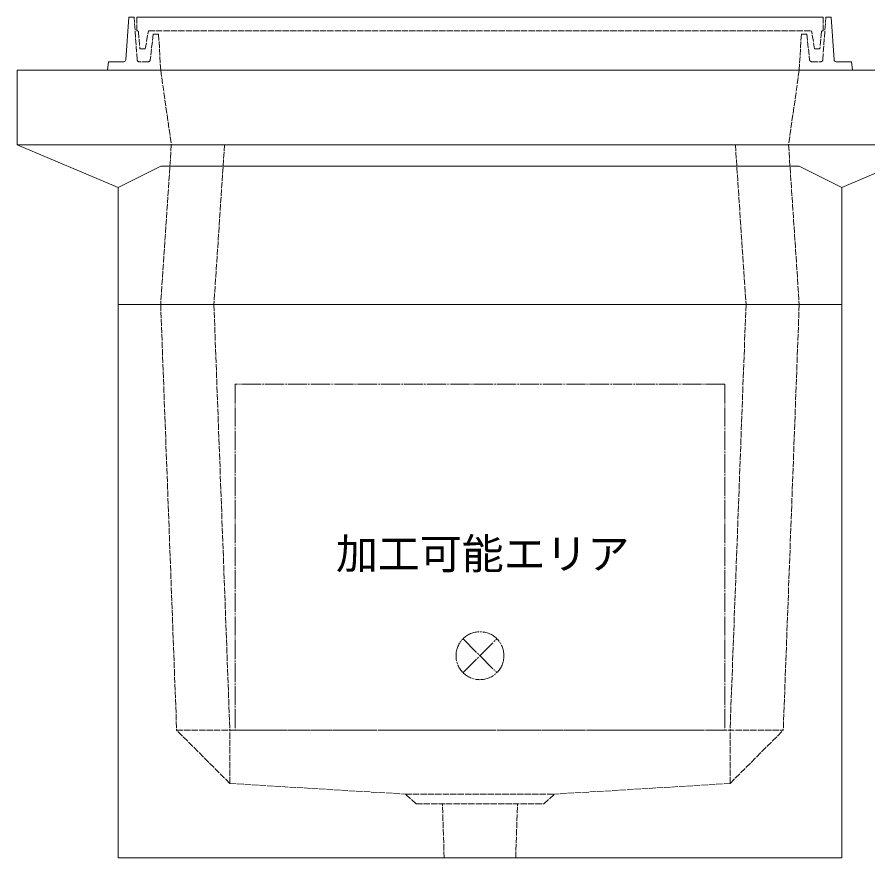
# Model space of a CAD drawing. Units: millimetres, scale not verified. Extents: x -2228 to 2228, y -1575 to 1575.
# Drawn here: x -458 to 342, y -865 to -75 of the extents above; entities that cross this region are included whole.
import ezdxf
from ezdxf.enums import TextEntityAlignment as Align

# ---------------------------------------------------------------- set-up
doc = ezdxf.new("R2010")
doc.units = ezdxf.units.MM
doc.header["$LTSCALE"] = 10
doc.linetypes.add('LONG_DASHED1', pattern=[7, 6, -1])
doc.linetypes.add('LONG_DOUBLE_CHAIN', pattern=[21.8, 18, -1, 0.6, -0.6, 0.6, -1])
for name, color, linetype, lineweight in [('0-5_D-STR', 7, 'LONG_DASHED1', 9), ('0-9_D-STR-STR5', 1, 'LONG_DOUBLE_CHAIN', 9), ('0-A_D-STR-STR4', 134, 'LONG_DASHED1', 9)]:
    doc.layers.add(name, color=color, linetype=linetype, lineweight=lineweight)
doc.styles.add('ＭＳ ゴシック', font='')
doc.styles.get('ＭＳ ゴシック').set_extended_font_data('MS Gothic')

# ---------------------------------------------------------------- blocks, each defined once
blk = doc.blocks.new('A$C02F34EA9')
at = {"layer": '0-5_D-STR', "linetype": 'Continuous'}
for p, q in [((-4350, 2200), (4350, 2200)), ((-4350, 1500), (-4350, 2200)), ((4350, 2200), (4350, 1500)), ((-4350, 1500), (4350, 1500)), ((-3400, 1100), (-4350, 1500)), ((3400, 1100), (4350, 1500)), ((-3400, 1100), (-3000, 1300)), ((-3000, 1300), (3000, 1300)), ((3400, 1100), (3000, 1300)), ((-3400, 0), (-3400, 1100)), ((3400, 0), (3400, 1100)), ((-3400, 0), (3400, 0))]:
    blk.add_line(p, q, dxfattribs=at)
at = {"layer": '0-5_D-STR'}
for p, q in [((-3000, 2200), (-2900, 1500)), ((3000, 2200), (2900, 1500)), ((-2900, 1500), (-3000, 0)), ((-2400, 1500), (-2500, 0)), ((2400, 1500), (2500, 0)), ((2900, 1500), (3000, 0))]:
    blk.add_line(p, q, dxfattribs=at)
blk = doc.blocks.new('A$C269A4DFD')
at = {"layer": '0-A_D-STR-STR4', "linetype": 'Continuous'}
for p, q in [((-3300, 500), (-3327.8, 98.6)), ((-3250, 500), (-3300, 500)), ((-3225, 500), (3225, 500)), ((-3490, 80), (-3500, 0)), ((-3347.8, 80), (-3490, 80)), ((-3500, 0), (3500, 0))]:
    blk.add_line(p, q, dxfattribs=at)
at = {"layer": '0-A_D-STR-STR4'}
for p, q in [((-3221.3, 98.6), (-3250, 500)), ((-3225, 500), (-3225, 370)), ((3221.3, 98.6), (3250, 500)), ((-3225, 370), (-3219.2, 370)), ((-3209.2, 360.9), (-3195, 200)), ((-3145, 200), (-3115, 370)), ((-3115, 370), (3115, 370)), ((-3070, 340), (-3098, 97.7)), ((-3020, 340), (-3070, 340)), ((-3000, 0), (-3020, 340)), ((-3195, 200), (-3145, 200)), ((-3117.8, 80), (-3201.4, 80)), ((3117.8, 80), (3201.4, 80))]:
    blk.add_line(p, q, dxfattribs=at)
for points in [[(3225, 500), (3225, 370), (3219.2, 370)], [(3000, 0), (3020, 340), (3070, 340), (3098, 97.7)], [(3209.2, 360.9), (3195, 200), (3145, 200), (3115, 370)]]:
    blk.add_lwpolyline(points, dxfattribs=at)
at = {"layer": '0-A_D-STR-STR4', "linetype": 'Continuous'}
for points in [[(3250, 500), (3300, 500), (3327.8, 98.6)], [(3347.8, 80), (3490, 80), (3500, 0)]]:
    blk.add_lwpolyline(points, dxfattribs=at)
at = {"layer": '0-A_D-STR-STR4'}
for centre, radius, start, end in [((-3219.2, 360), 10, 5.04245, 90), ((3219.2, 360), 10, 90, 174.95755), ((-3201.4, 100), 20, 184.08562, 270), ((-3117.8, 100), 20, 270, 353.41806), ((3117.8, 100), 20, 186.58194, 270), ((3201.4, 100), 20, 270, 355.91438)]:
    blk.add_arc(centre, radius, start, end, dxfattribs=at)
at = {"layer": '0-A_D-STR-STR4', "linetype": 'Continuous'}
for centre, start, end in [((-3347.8, 100), 270, 356.0372), ((3347.8, 100), 183.9628, 270)]:
    blk.add_arc(centre, 20, start, end, dxfattribs=at)
blk = doc.blocks.new('A$C2C09266F')
at = {"layer": '0-5_D-STR', "linetype": 'Continuous'}
for p in [(-3400, 0), (3400, -5200)]:
    blk.add_line(p, (3400, 0), dxfattribs=at)
at = {"layer": '0-5_D-STR'}
for p, q in [((-3000, 0), (-2850, -4000)), ((-2500, 0), (-2350, -4000)), ((2500, 0), (2350, -4000)), ((3000, 0), (2850, -4000)), ((-2350, -4500), (-2850, -4000)), ((-2850, -4000), (2850, -4000)), ((-2350, -4500), (-2350, -4000)), ((2350, -4500), (2850, -4000)), ((2350, -4500), (2350, -4000)), ((-2350, -4500), (-700, -4600)), ((2350, -4500), (700, -4600)), ((-600, -4690), (-700, -4600)), ((-700, -4600), (700, -4600)), ((600, -4690), (700, -4600)), ((-600, -4690), (600, -4690)), ((-336.2, -5200), (-352.5, -4690)), ((336.2, -5200), (352.5, -4690))]:
    blk.add_line(p, q, dxfattribs=at)
at = {"layer": '0-5_D-STR', "linetype": 'Continuous'}
blk.add_lwpolyline([(3400, -5200), (-3400, -5200), (-3400, 0)], dxfattribs=at)
at = {"layer": '0-9_D-STR-STR5'}
for p, q in [((2300, -750), (2300, -4000)), ((2300, -4000), (-2300, -4000))]:
    blk.add_line(p, q, dxfattribs=at)
blk.add_lwpolyline([(2300, -750), (-2300, -750), (-2300, -4000)], dxfattribs=at)
blk = doc.blocks.new('A$C1C640AAB')
at = {"layer": '0-9_D-STR-STR5'}
for p, q in [((-159.1, -159.1), (159.1, 159.1)), ((-159.1, 159.1), (159.1, -159.1))]:
    blk.add_line(p, q, dxfattribs=at)
blk.add_circle((0, 0), 225, dxfattribs=at)
blk = doc.blocks.new('A$Cc3b259cf')
at = {"layer": '0-5_D-STR'}
blk.add_blockref('A$C2C09266F', (0, 0), dxfattribs=at)
at = {"layer": '0-9_D-STR-STR5'}
blk.add_blockref('A$C1C640AAB', (0, -3300), dxfattribs=at)

msp = doc.modelspace()

# ---------------------------------------------------------------- block references
at = {"layer": '0-5_D-STR', "xscale": 0.1, "yscale": 0.1}
for name in ['A$C02F34EA9', 'A$Cc3b259cf']:
    msp.add_blockref(name, (-22.5, -345), dxfattribs=at)
at = {"layer": '0-A_D-STR-STR4', "xscale": 0.1, "yscale": 0.1}
msp.add_blockref('A$C269A4DFD', (-22.5, -125), dxfattribs=at)

# ---------------------------------------------------------------- texts
at = {"layer": '0-9_D-STR-STR5', "style": 'ＭＳ ゴシック'}
msp.add_text('加工可能エリア', height=28.89, dxfattribs=at).set_placement((-157.84, -602.32), align=Align.BOTTOM_LEFT)

doc.saveas('drawing.dxf')
